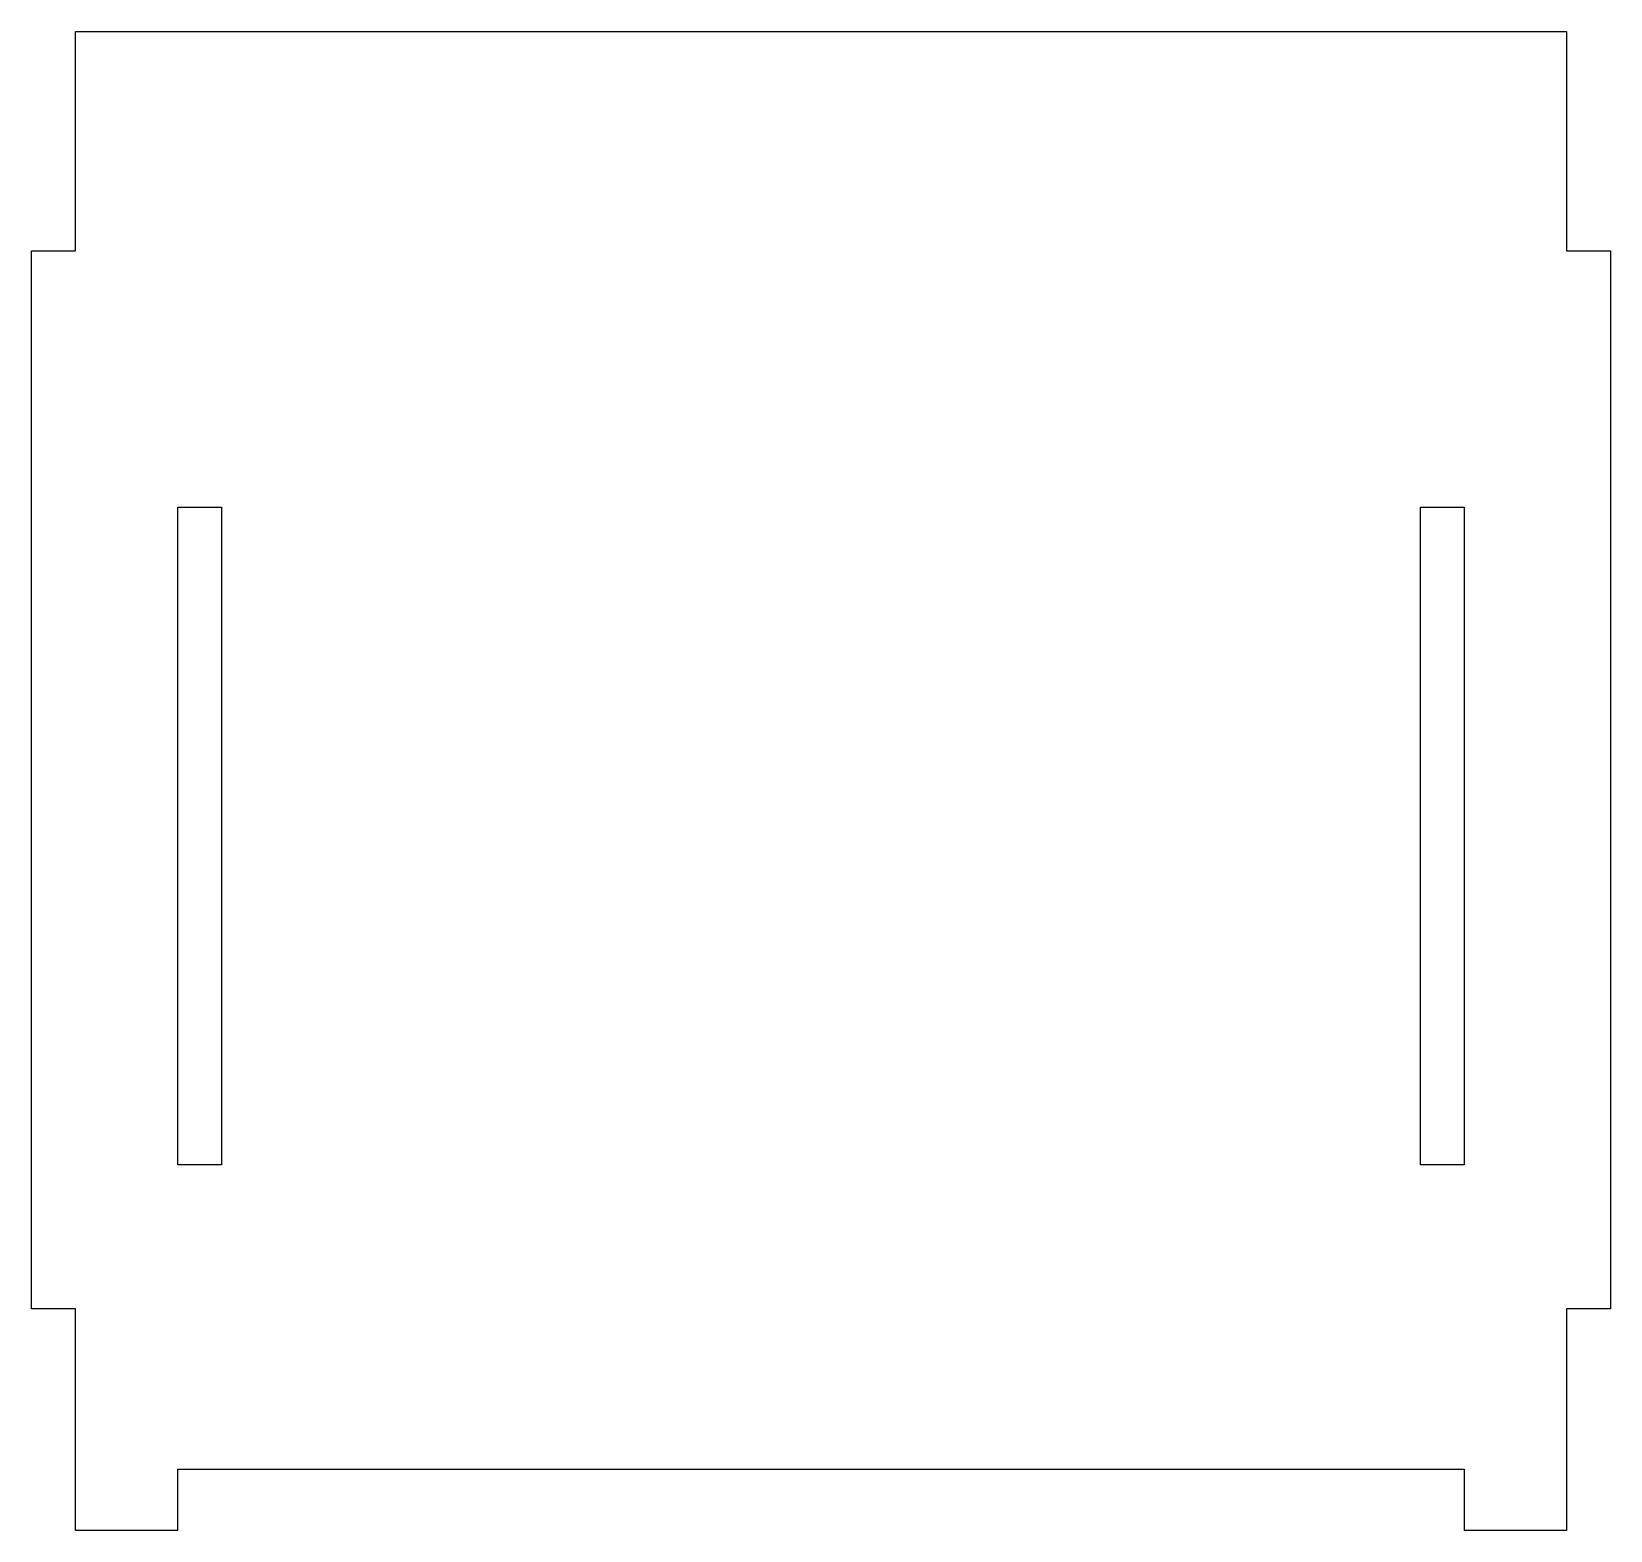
# Model space of a CAD drawing. Extents: x 216 to 324, y 121 to 223.
import ezdxf

# ---------------------------------------------------------------- set-up
doc = ezdxf.new("R2010")
doc.units = 0
doc.header["$MEASUREMENT"] = 0

msp = doc.modelspace()

# ---------------------------------------------------------------- linework, layer by layer
at = {"color": 7, "linetype": 'Continuous'}
for p, q in [((219.23996, 223.03583), (321.23996, 223.03583)), ((219.23996, 208.03583), (219.23996, 223.03583)), ((321.23996, 223.03583), (321.23996, 208.03583)), ((216.23996, 208.03583), (219.23996, 208.03583)), ((216.23996, 135.67243), (216.23996, 208.03583)), ((321.23996, 208.03583), (324.23996, 208.03583)), ((324.23996, 208.03583), (324.23996, 135.67243)), ((226.23996, 145.50809), (226.23996, 190.50809)), ((226.23996, 190.50809), (229.23996, 190.50809)), ((229.23996, 190.50809), (229.23996, 145.50809)), ((311.23996, 190.50809), (314.23996, 190.50809)), ((311.23996, 145.50809), (311.23996, 190.50809)), ((314.23996, 190.50809), (314.23996, 145.50809)), ((229.23996, 145.50809), (226.23996, 145.50809)), ((314.23996, 145.50809), (311.23996, 145.50809)), ((219.23996, 135.67243), (216.23996, 135.67243)), ((219.23996, 120.50809), (219.23996, 135.67243)), ((321.23996, 135.67243), (321.23996, 120.50809)), ((324.23996, 135.67243), (321.23996, 135.67243)), ((226.23996, 120.50809), (226.23996, 124.70809)), ((226.23996, 124.70809), (314.23996, 124.70809)), ((314.23996, 124.70809), (314.23996, 120.50809)), ((226.23996, 120.50809), (219.23996, 120.50809)), ((321.23996, 120.50809), (314.23996, 120.50809))]:
    msp.add_line(p, q, dxfattribs=at)

doc.saveas('drawing.dxf')
